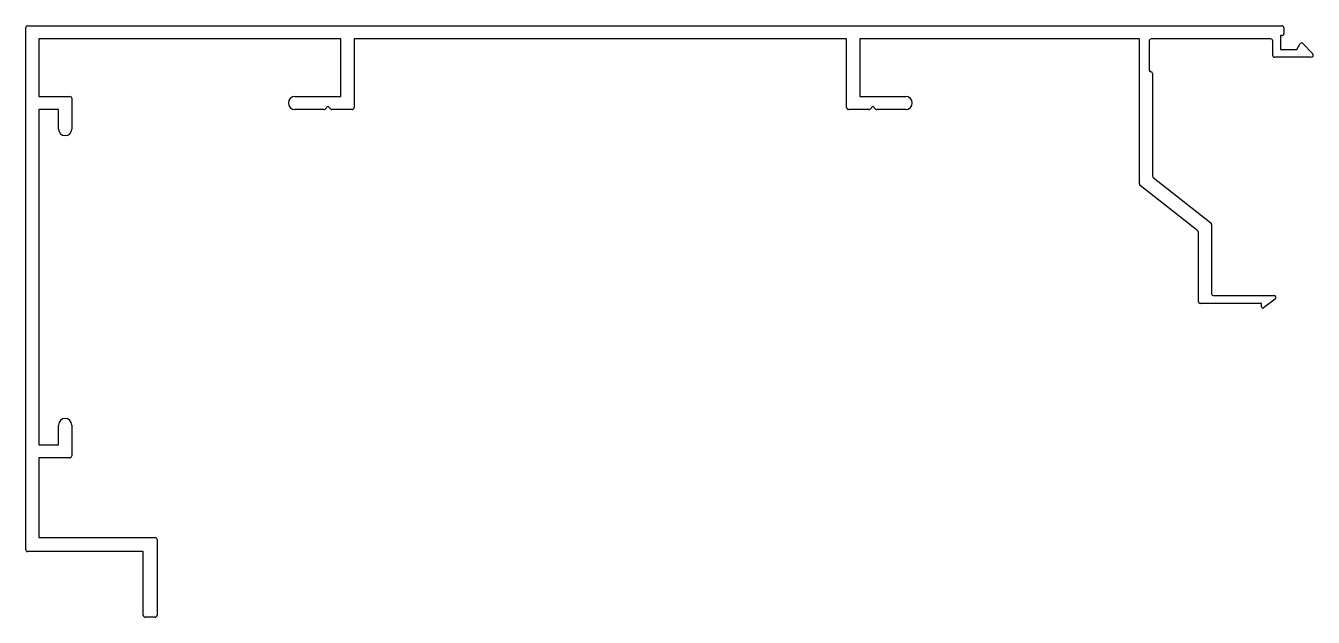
# Model space of a CAD drawing. Extents: x 2326 to 2522, y 1878 to 1968.
import ezdxf

# ---------------------------------------------------------------- set-up
doc = ezdxf.new("R2010")
doc.units = 0
doc.layers.get('0').update_dxf_attribs({"linetype": 'CONTINUOUS'})

msp = doc.modelspace()

# ---------------------------------------------------------------- linework, layer by layer
for p, q in [((2326.02, 1888.34), (2326.02, 1967.79)), ((2326.27, 1968.04), (2517.31, 1968.04)), ((2517.31, 1966.54), (2517.11, 1966.54)), ((2517.11, 1966.54), (2517.11, 1964.44)), ((2517.61, 1967.74), (2517.61, 1966.84)), ((2328.03, 1966.04), (2328.03, 1957.29)), ((2374.02, 1966.04), (2328.03, 1966.04)), ((2374.02, 1957.29), (2374.02, 1966.04)), ((2376.02, 1966.04), (2376.02, 1955.59)), ((2451.02, 1966.04), (2376.02, 1966.04)), ((2451.02, 1955.59), (2451.02, 1966.04)), ((2453.03, 1966.04), (2453.03, 1957.29)), ((2495.61, 1966.04), (2453.03, 1966.04)), ((2495.61, 1943.98), (2495.61, 1966.04)), ((2497.11, 1965.74), (2497.11, 1961.29)), ((2515.61, 1966.04), (2497.41, 1966.04)), ((2515.91, 1963.54), (2515.91, 1965.74)), ((2519.61, 1964.44), (2520.12, 1965.33)), ((2520.44, 1965.38), (2522, 1963.75)), ((2521.79, 1963.24), (2516.21, 1963.24)), ((2517.11, 1964.44), (2519.61, 1964.44)), ((2497.61, 1960.79), (2497.61, 1945.17)), ((2328.03, 1957.29), (2332.77, 1957.29)), ((2333.02, 1957.04), (2333.02, 1952.32)), ((2367.02, 1957.29), (2374.02, 1957.29)), ((2453.03, 1957.29), (2460.03, 1957.29)), ((2328.02, 1955.32), (2328.02, 1904.29)), ((2331.02, 1955.32), (2328.02, 1955.32)), ((2331.02, 1952.32), (2331.02, 1955.32)), ((2371.43, 1955.29), (2367.02, 1955.29)), ((2372.03, 1955.79), (2371.61, 1955.36)), ((2372.46, 1955.36), (2372.03, 1955.79)), ((2375.72, 1955.29), (2372.64, 1955.29)), ((2454.41, 1955.29), (2451.32, 1955.29)), ((2455.02, 1955.79), (2454.59, 1955.36)), ((2455.44, 1955.36), (2455.02, 1955.79)), ((2460.03, 1955.29), (2455.62, 1955.29)), ((2504.49, 1936.83), (2495.72, 1943.75)), ((2497.72, 1944.94), (2506.49, 1938.06)), ((2506.61, 1937.82), (2506.61, 1927.24)), ((2504.61, 1926.04), (2504.61, 1936.59)), ((2514.21, 1925.79), (2504.86, 1925.79)), ((2506.86, 1926.99), (2516.1, 1926.99)), ((2514.21, 1925.29), (2514.21, 1925.79)), ((2516.28, 1926.45), (2514.53, 1925.13)), ((2331.02, 1904.29), (2331.02, 1907.29)), ((2333.02, 1907.29), (2333.02, 1902.59)), ((2328.02, 1904.29), (2331.02, 1904.29)), ((2328.02, 1902.29), (2328.02, 1890.15)), ((2332.72, 1902.29), (2328.02, 1902.29)), ((2328.02, 1890.15), (2345.72, 1890.15)), ((2346.02, 1889.85), (2346.02, 1878.34)), ((2343.91, 1888.04), (2326.32, 1888.04)), ((2343.91, 1878.34), (2343.91, 1888.04)), ((2345.72, 1878.04), (2344.21, 1878.04))]:
    msp.add_line(p, q)
for centre, radius, start, end in [((2326.27, 1967.79), 0.25, 90, 180), ((2517.31, 1967.74), 0.3, 0, 90), ((2517.31, 1966.84), 0.3, 270, 0), ((2497.41, 1965.74), 0.3, 90, 180), ((2515.61, 1965.74), 0.3, 0, 90), ((2520.3, 1965.24), 0.2, 43.7397, 151.6151), ((2516.21, 1963.54), 0.3, 180, 270), ((2521.79, 1963.54), 0.3, 270, 43.7397), ((2497.36, 1961.29), 0.25, 180, 270), ((2497.36, 1960.79), 0.25, 0, 90), ((2332.77, 1957.04), 0.25, 0, 90), ((2367.02, 1956.29), 1, 90, 270), ((2460.03, 1956.29), 1, 270, 90), ((2371.43, 1955.54), 0.25, 270, 315), ((2372.64, 1955.54), 0.25, 225, 270), ((2375.72, 1955.59), 0.3, 270, 0), ((2451.32, 1955.59), 0.3, 180, 270), ((2454.41, 1955.54), 0.25, 270, 315), ((2455.62, 1955.54), 0.25, 225, 270), ((2332.02, 1952.32), 1, 180, 0), ((2497.91, 1945.17), 0.3, 180, 231.8992), ((2495.91, 1943.98), 0.3, 180, 231.737), ((2506.31, 1937.82), 0.3, 360, 51.8992), ((2504.31, 1936.59), 0.3, 0, 51.737), ((2504.86, 1926.04), 0.25, 180, 270), ((2506.86, 1927.24), 0.25, 180, 270), ((2516.1, 1926.69), 0.3, 306.9209, 90), ((2514.41, 1925.29), 0.2, 180, 308.2319), ((2332.02, 1907.29), 1, 0, 180), ((2332.72, 1902.59), 0.3, 270, 0), ((2345.72, 1889.85), 0.3, 360, 90), ((2326.32, 1888.34), 0.3, 180, 270), ((2344.21, 1878.34), 0.3, 180, 270), ((2345.72, 1878.34), 0.3, 270, 0)]:
    msp.add_arc(centre, radius, start, end)

doc.saveas('drawing.dxf')
